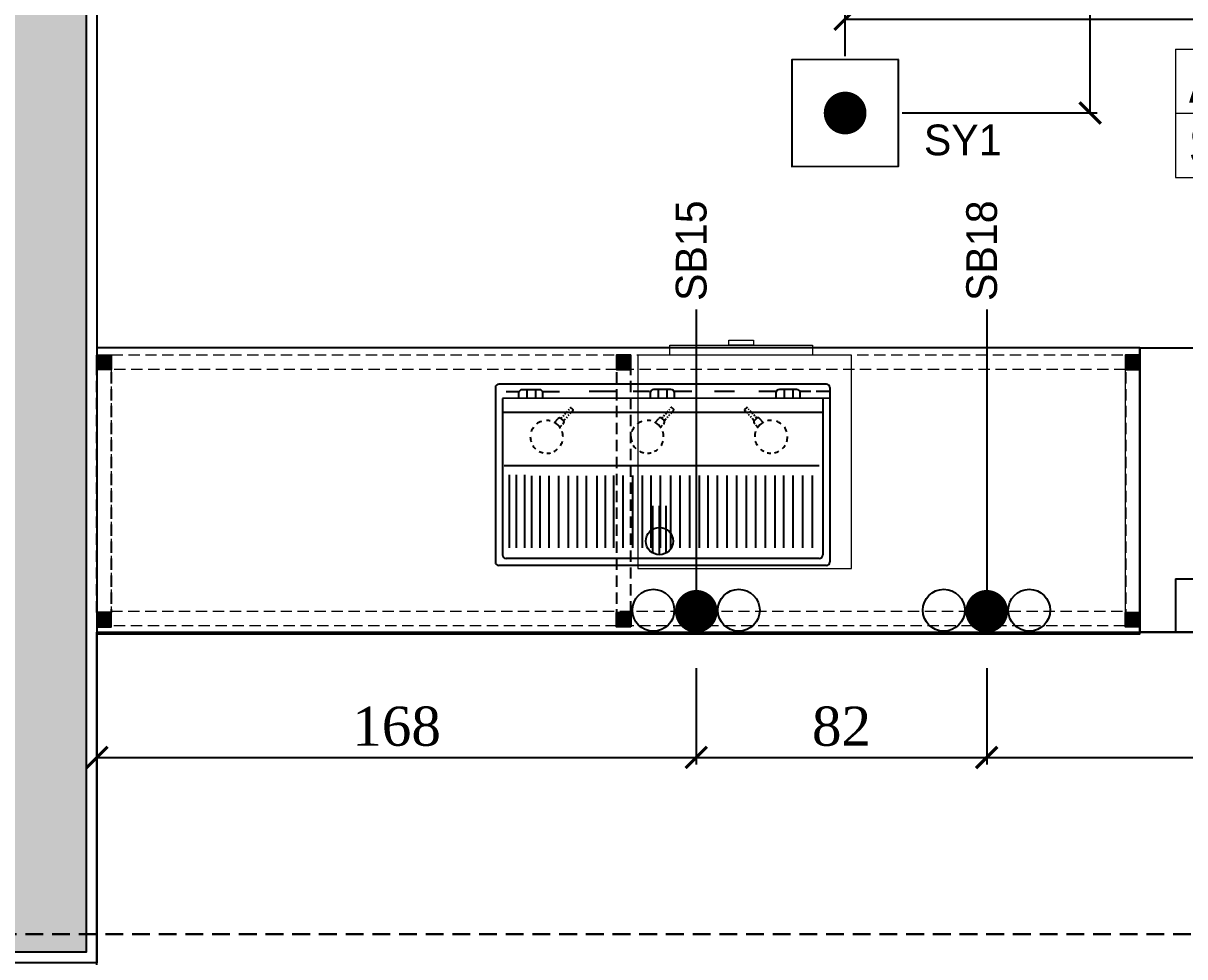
# Model space of a CAD drawing. Header units: millimetres. Extents: x 106699 to 122058, y 158555 to 162844.
# Drawn here: x 119455.1 to 119781.5, y 160280.4 to 160542.8 of the extents above; entities that cross this region are included whole.
import ezdxf
from ezdxf.enums import TextEntityAlignment as Align

# ---------------------------------------------------------------- set-up
doc = ezdxf.new("R2010")
doc.units = ezdxf.units.MM
for name, pattern in [('$0$4+1 daire_(K) TİP A - C BLOK$0$4+1 (K) 1$0$3+1 daire1$0$131121 243C_L00F00(plan)$0$HIDDEN2', [4.7625, 3.175, -1.5875]), ('11-021_3000-BLOK_K_ZEMIN_KAT_STR$0$HIDDEN2', [4.7625, 3.175, -1.5875]), ('DASHDOT', [25.4, 12.7, -6.35, 0, -6.35]), ('HIDDEN', [0.375, 0.25, -0.125])]:
    doc.linetypes.add(name, pattern=pattern)
for name, color, linetype in [('0-HSL-WLL', 253, 'Continuous'), ('300_Z4_STR_F03$0$2-SPS-RCN', 2, 'Continuous'), ('I-Eqpm-Move-N', 2, 'Continuous'), ('I-Powr-Wall-N', 2, 'Continuous'), ('S2000-002 Çizgi', 7, 'Continuous'), ('S2000-019 Su Tes İşaretler', 5, 'Continuous'), ('SIH', 4, 'Continuous'), ('SU', 152, 'Continuous'), ('wall', 4, 'Continuous')]:
    doc.layers.add(name, color=color, linetype=linetype)
for name, color, linetype, lineweight in [('300_Z4_STR_F03$0$AUDIT_D_220920114151-103', 251, 'Continuous', 5), ('AIT - Kitchen Equipment', 4, 'Continuous', 5), ('AIT-KITCHEN EQUIPMENT', 4, 'Continuous', 0), ('no3_paslanmaz gorunus on', 163, 'Continuous', 15), ('oda poz', 51, 'Continuous', 13)]:
    doc.layers.add(name, color=color, linetype=linetype, lineweight=lineweight)
doc.layers.add('area', color=200, linetype='Continuous', plot=False)
doc.styles.add('ARTUR', font='l_10646.ttf')
doc.styles.add('EC', font='ARIALN.TTF')
doc.styles.add('ROMANSTW', font='georgia.ttf')
doc.styles.get("Standard").update_dxf_attribs({"font": 'arial.ttf'})
doc.styles.add('TAKSİM', font='GOTHIC.TTF', dxfattribs={"height": 20})
doc.dimstyles.new('M1', dxfattribs={"dimtxt": 11, "dimasz": 6, "dimexe": 2, "dimexo": 16, "dimgap": 3, "dimtad": 1, "dimdec": 0, "dimzin": 12, "dimdsep": 46, "dimtxsty": 'ROMANSTW', "dimblk": 'ARCHTICK', "dimcen": 0.09, "dimclrd": 251, "dimclre": 251, "dimclrt": 1, "dimadec": 0, "dimazin": 0, "dimtfac": 1, "dimtdec": 0, "dimtix": 1, "dimtmove": 0, "dimatfit": 3, "dimldrblk": 'ARCHTICK', "dimfxl": 1, "dimtolj": 1, "dimtzin": 0, "dimarcsym": 0})

# ---------------------------------------------------------------- blocks, each defined once
blk = doc.blocks.new('COLUMN')
at = {"layer": '300_Z4_STR_F03$0$AUDIT_D_220920114151-103', "true_color": 0x303030}
h = blk.add_hatch(color=250, dxfattribs=at)
h.dxf.hatch_style = 1
h.paths.add_polyline_path([(104767.62, 177818.4), (104852.62, 177818.4), (104852.62, 177903.41), (104767.62, 177903.41)])
h.paths.add_polyline_path([(104052.62, 177903.41), (104052.62, 177818.41), (103967.62, 177818.41), (103967.62, 177903.41)])
edge = h.paths.add_edge_path()
edge.add_line((104052.62, 177498.41), (104052.62, 177438.41))
h.paths.add_polyline_path([(103967.62, 177498.41), (104052.62, 177498.41), (104052.62, 177438.41), (103967.62, 177438.41)])
h.paths.add_polyline_path([(104852.62, 177438.41), (104767.62, 177438.41), (104767.62, 177498.41), (104852.62, 177498.41)])
h.paths.add_polyline_path([(104852.62, 177018.41), (104767.62, 177018.41), (104767.62, 177103.41), (104852.62, 177103.41)])
h.paths.add_polyline_path([(103967.62, 176233.41), (103967.62, 176318.41), (104052.62, 176318.41), (104052.62, 176233.41)])
h.paths.add_polyline_path([(103967.62, 177103.41), (104052.62, 177103.41), (104052.62, 177018.41), (103967.62, 177018.41)])
blk = doc.blocks.new('*U24')
for p, q in [((-300, 0), (16.3, 0)), ((-300, 0), (-300, -120)), ((16.3, 0), (16.3, -120)), ((-300, -60), (16.3, -60)), ((-300, -120), (16.3, -120))]:
    blk.add_line(p, q)
at = {"style": 'EC'}
blk.add_text('m² ', height=35, dxfattribs=at).set_placement((-36.2, -50))
at = {"linetype": 'ByBlock', "insert": (25, -275), "char_height": 50, "attachment_point": 7, "style": 'ARTUR'}
blk.add_mtext('\\A1;', dxfattribs=at)
at = {"style": 'EC'}
for tag, p in [('ROOMNO', (-287.5, -50)), ('ROOMNAME', (-287.5, -107.5))]:
    blk.add_attdef(tag, p, '', height=35, dxfattribs=at)
blk.add_attdef('BRUT', text='', height=35, dxfattribs=at).set_placement((-36.2, -50), align=Align.RIGHT)
blk = doc.blocks.new('1 - POINT OF SALE - PLAN VIEW')
at = {"layer": 'AIT - Kitchen Equipment', "color": 8}
for p, q in [((107, 389), (259.4, 389)), ((107, 147.7), (107, 389)), ((259.4, 389), (259.4, 147.7)), ((285.4, 382.6), (285.4, 185.5)), ((621.9, 389), (291.7, 389)), ((596.5, 363.6), (317.1, 363.6)), ((628.3, 185.5), (628.3, 382.6)), ((310.8, 357.2), (310.8, 223.6)), ((426.8, 333.1), (497.9, 333.1)), ((443.3, 352.4), (443.3, 219.8)), ((481.4, 352.4), (481.4, 219.8)), ((602.9, 223.6), (602.9, 357.2)), ((426.8, 305.7), (497.9, 305.7)), ((317.1, 217.2), (596.5, 217.2)), ((285.4, 185.5), (285.4, 159.6)), ((621.9, 191.8), (291.7, 191.8)), ((628.3, 159.6), (628.3, 185.5)), ((259.4, 147.7), (107, 147.7)), ((291.7, 153.3), (621.9, 153.3)), ((355.2, 153.3), (348.7, 78.9)), ((564.9, 78.9), (558.4, 153.3)), ((564.9, 79), (348.7, 79)), ((361.4, 65.1), (552.3, 65.1))]:
    blk.add_line(p, q, dxfattribs=at)
blk.add_circle((462.3, 319.4), 38.1, dxfattribs=at)
for centre, radius, start, end in [((291.7, 382.6), 6.35, 90, 180), ((317.1, 357.2), 6.35, 90, 180), ((596.5, 357.2), 6.35, 0, 90), ((621.9, 382.6), 6.35, 360, 90), ((317.1, 223.6), 6.35, 180, 270), ((596.5, 223.6), 6.35, 270, 360), ((291.7, 185.5), 6.35, 90, 180), ((621.9, 185.5), 6.35, 0, 90), ((291.7, 159.6), 6.35, 180, 270), ((621.9, 159.6), 6.35, 270, 0), ((361.4, 77.8), 12.7, 175, 270), ((552.3, 77.8), 12.7, 270, 5)]:
    blk.add_arc(centre, radius, start, end, dxfattribs=at)
blk = doc.blocks.new('A$C5b66a317')
at = {"color": 4}
blk.add_line((65, 110), (80, 110), dxfattribs=at)
for points in [[(0, 0), (0, 120), (80, 120), (80, 0)], [(65, 10), (65, 110)], [(65, 10), (80, 10)], [(0, 0), (80, 0)]]:
    blk.add_lwpolyline(points, dxfattribs=at)
at = {"layer": 'S2000-002 Çizgi', "color": 8, "true_color": 0x7a7a7a, "xscale": 0.1000002334292748, "yscale": 0.1000002334292748, "zscale": 0.1000002334292748, "rotation": 89.94642514503302}
blk.add_blockref('1 - POINT OF SALE - PLAN VIEW', (56.28, 5.68), dxfattribs=at)
at = {"layer": 'S2000-002 Çizgi', "color": 8, "true_color": 0x7a7a7a, "insert": (70.52, 37.86, 0), "char_height": 4, "width": 105.5846, "attachment_point": 1, "rotation": 90.009}
blk.add_mtext('{\\fManrope Light|b0|i0|c0|p2;mini \\fManrope Light|b0|i0|c162|p2;product shelf}', dxfattribs=at)
blk = doc.blocks.new('power-220v-single')
at = {"layer": 'I-Powr-Wall-N'}
for p, q in [((-19, 33), (-19, -99.6)), ((0, 38.1), (0, -99.6)), ((19, 33), (19, -99.6))]:
    blk.add_line(p, q, dxfattribs=at)
blk.add_circle((0, 0), 38.1, dxfattribs=at)
blk = doc.blocks.new('#11 - ESPRESSO 3HEAD - PLAN VIEW')
at = {"layer": 'I-Eqpm-Move-N', "color": 1}
for p, q in [((-22909.8, -9619.5), (-22909.8, -9129.5)), ((-22899.8, -9119.5), (-21979.8, -9119.4)), ((-21969.8, -9619.4), (-21969.8, -9129.4)), ((-21969.8, -9619.4), (-21969.8, -9129.4)), ((-22889.8, -9589.5), (-22889.8, -9149.5)), ((-22879.8, -9139.5), (-22000.3, -9139.4)), ((-21989.8, -9589.4), (-21989.8, -9149.4)), ((-22879.8, -9399.4), (-21994.5, -9399.4)), ((-22889.8, -9549.5), (-21989.8, -9549.4)), ((-22909.8, -9589.5), (-21989.8, -9589.4)), ((-22826.6, -9589.5), (-22826.6, -9604)), ((-22806.2, -9589.5), (-22806.2, -9614)), ((-22781.1, -9614), (-22781.1, -9589.5)), ((-22758.1, -9604), (-22758.1, -9589.5)), ((-22472.9, -9589.6), (-22472.9, -9604.1)), ((-22452.6, -9589.6), (-22452.6, -9614.1)), ((-22427.5, -9614.1), (-22427.5, -9589.6)), ((-22404.5, -9604.1), (-22404.5, -9589.6)), ((-22103.6, -9589.2), (-22103.6, -9603.7)), ((-22083.2, -9589.2), (-22083.2, -9613.7)), ((-22058.2, -9613.7), (-22058.2, -9589.2)), ((-22035.2, -9603.7), (-22035.2, -9589.2)), ((-22816.6, -9614), (-22768.1, -9614)), ((-22462.9, -9614.1), (-22414.5, -9614.1)), ((-22093.6, -9613.7), (-22045.2, -9613.7)), ((-22899.8, -9629.5), (-21979.8, -9629.4))]:
    blk.add_line(p, q, dxfattribs=at)
at = {"layer": 'I-Eqpm-Move-N', "color": 254}
for p, q in [((-22860.6, -9169), (-22860.6, -9372.2)), ((-22833.4, -9169), (-22833.4, -9372.2)), ((-22806.3, -9169), (-22806.3, -9372.2)), ((-22780.4, -9169), (-22780.4, -9372.2)), ((-22755.7, -9169), (-22755.7, -9372.2)), ((-22728.5, -9169), (-22728.5, -9372.2)), ((-22701.4, -9169), (-22701.4, -9372.2)), ((-22675.5, -9169), (-22675.5, -9372.2)), ((-22648.3, -9169), (-22648.3, -9372.2)), ((-22621.2, -9169), (-22621.2, -9372.2)), ((-22594, -9169), (-22594, -9372.2)), ((-22568.1, -9169), (-22568.1, -9372.2)), ((-22543.4, -9169), (-22543.4, -9372.2)), ((-22516.3, -9169), (-22516.3, -9372.2)), ((-22489.1, -9169), (-22489.2, -9372.2)), ((-22463.2, -9169), (-22463.2, -9372.2)), ((-22433.6, -9169), (-22433.6, -9372.2)), ((-22407.7, -9169), (-22407.7, -9372.2)), ((-22383, -9169), (-22383, -9372.2)), ((-22355.9, -9169), (-22355.9, -9372.2)), ((-22328.7, -9169), (-22328.7, -9372.2)), ((-22302.8, -9169), (-22302.8, -9372.2)), ((-22279.4, -9169), (-22279.4, -9372.2)), ((-22255.9, -9169), (-22255.9, -9371.9)), ((-22226.3, -9169), (-22226.3, -9371.9)), ((-22200.3, -9169), (-22200.4, -9371.9)), ((-22175.7, -9169), (-22175.7, -9371.9)), ((-22148.5, -9169), (-22148.5, -9371.9)), ((-22121.4, -9169), (-22121.4, -9371.9)), ((-22095.5, -9169), (-22095.5, -9371.9)), ((-22072, -9169), (-22072, -9371.9)), ((-22052.4, -9169), (-22052.4, -9374.6)), ((-22028.9, -9169), (-22028.9, -9374.6)), ((-22009.3, -9169), (-22009.3, -9374.6)), ((-22722.2, -9521.6), (-22712, -9533.1)), ((-22707.3, -9508.4), (-22702, -9514.2)), ((-22704.9, -9533.5), (-22697.5, -9526.8)), ((-22699.4, -9517.1), (-22697.1, -9519.7)), ((-22697.1, -9526.4), (-22691.6, -9532.6)), ((-22444.2, -9526.4), (-22449.7, -9532.6)), ((-22441.9, -9517.1), (-22444.2, -9519.7)), ((-22436.4, -9533.5), (-22443.8, -9526.8)), ((-22434, -9508.4), (-22439.3, -9514.2)), ((-22419.1, -9521.6), (-22429.3, -9533.1)), ((-22161.4, -9526.1), (-22166.9, -9532.2)), ((-22159.1, -9516.8), (-22161.4, -9519.4)), ((-22153.6, -9533.1), (-22161.1, -9526.4)), ((-22151.2, -9508), (-22156.5, -9513.9)), ((-22136.3, -9521.3), (-22146.6, -9532.7)), ((-22704.5, -9533.1), (-22701, -9537.1)), ((-22698.6, -9539.8), (-22696, -9542.7)), ((-22693.6, -9545.4), (-22690.8, -9548.4)), ((-22689, -9535.4), (-22686.6, -9538.1)), ((-22688.4, -9551.1), (-22685.8, -9554)), ((-22683.9, -9541.2), (-22681.5, -9543.9)), ((-22683.4, -9556.7), (-22681, -9559.3)), ((-22678.8, -9546.8), (-22676.4, -9549.5)), ((-22678.6, -9562), (-22677.5, -9563.3)), ((-22676.1, -9563.3), (-22670.1, -9558)), ((-22674.1, -9552.1), (-22670, -9556.6)), ((-22467.2, -9552.1), (-22471.3, -9556.6)), ((-22465.2, -9563.3), (-22471.2, -9558)), ((-22462.5, -9546.8), (-22464.9, -9549.5)), ((-22462.7, -9562), (-22463.8, -9563.3)), ((-22457.9, -9556.7), (-22460.3, -9559.3)), ((-22457.4, -9541.2), (-22459.9, -9543.9)), ((-22452.9, -9551.1), (-22455.5, -9554)), ((-22452.3, -9535.4), (-22454.7, -9538.1)), ((-22447.7, -9545.4), (-22450.5, -9548.4)), ((-22442.7, -9539.8), (-22445.3, -9542.7)), ((-22436.8, -9533.1), (-22440.3, -9537.1)), ((-22184.5, -9551.7), (-22188.5, -9556.2)), ((-22182.5, -9563), (-22188.4, -9557.6)), ((-22179.7, -9546.4), (-22182.1, -9549.1)), ((-22179.9, -9561.6), (-22181.1, -9562.9)), ((-22175.1, -9556.3), (-22177.5, -9558.9)), ((-22174.7, -9540.8), (-22177.1, -9543.5)), ((-22170.1, -9550.7), (-22172.7, -9553.6)), ((-22169.5, -9535.1), (-22171.9, -9537.8)), ((-22165, -9545), (-22167.7, -9548)), ((-22160, -9539.4), (-22162.6, -9542.3)), ((-22154, -9532.8), (-22157.5, -9536.7)), ((-22909.8, -9608.5), (-22871.4, -9608.5)), ((-22856.3, -9608.5), (-22826.6, -9608.5)), ((-22759.2, -9608.5), (-22709.7, -9608.6)), ((-22641.5, -9608.9), (-22585.8, -9608.9)), ((-22521.8, -9608.4), (-22472, -9608.5)), ((-22403.1, -9608.5), (-22357.1, -9608.5)), ((-22310.2, -9608.5), (-22288.1, -9608.5)), ((-22288.7, -9608.5), (-22233, -9608.4)), ((-22149.6, -9608.2), (-22103.6, -9608.2)), ((-22117.5, -9608), (-22102.7, -9608)), ((-22036.1, -9608), (-22003, -9608)), ((-22014.1, -9608), (-21999.8, -9607.9))]:
    blk.add_line(p, q, dxfattribs=at)
at = {"layer": 'I-Eqpm-Move-N', "color": 1}
for centre, start, end in [((-22899.8, -9129.5), 90, 180), ((-21979.8, -9129.4), 0, 90), ((-22879.8, -9149.5), 90, 180), ((-21999.8, -9149.4), 0, 90), ((-22899.8, -9619.5), 180, 270), ((-22816.6, -9604), 180, 270), ((-22768.1, -9604), 270, 0), ((-22462.9, -9604.1), 180, 270), ((-22414.5, -9604.1), 270, 0), ((-22093.6, -9603.7), 180, 270), ((-22045.2, -9603.7), 270, 0), ((-21979.8, -9619.4), 270, 0)]:
    blk.add_arc(centre, 10, start, end, dxfattribs=at)
at = {"layer": 'I-Eqpm-Move-N', "color": 254}
for centre, radius, start, end in [((-22744.6, -9481.4), 46, 133.6501, 148.6762), ((-22744.6, -9481.4), 46, 102.1553, 117.7637), ((-22744.6, -9481.4), 46, 76.4057, 89.5918), ((-22744.6, -9481.4), 46, 49.1522, 63.6035), ((-22744.6, -9481.4), 46, 15.4264, 32.3494), ((-22396.7, -9481.4), 46, 147.6506, 164.5736), ((-22396.7, -9481.4), 46, 116.3965, 130.8478), ((-22396.7, -9481.4), 46, 90.4082, 103.5943), ((-22396.7, -9481.4), 46, 62.2363, 77.8447), ((-22396.7, -9481.4), 46, 31.3238, 46.3499), ((-22114, -9481), 46, 147.6506, 164.5736), ((-22114, -9481), 46, 116.3965, 130.8478), ((-22114, -9481), 46, 90.4082, 103.5943), ((-22114, -9481), 46, 62.2363, 77.8447), ((-22114, -9481), 46, 31.3238, 46.3499), ((-22744.6, -9481.4), 46, 162.2441, 180.7343), ((-22744.6, -9481.4), 46, 198.0245, 216.0549), ((-22744.6, -9481.4), 46, 341.0872, 359.9434), ((-22396.7, -9481.4), 46, 180.0566, 198.9128), ((-22396.7, -9481.4), 46, 323.9451, 341.9755), ((-22396.7, -9481.4), 46, 359.2657, 17.7559), ((-22114, -9481), 46, 180.0566, 198.9128), ((-22114, -9481), 46, 323.9451, 341.9755), ((-22114, -9481), 46, 359.2657, 17.7559), ((-22744.6, -9481.4), 46, 231.6193, 251.002), ((-22744.6, -9481.4), 46, 269.155, 282.7802), ((-22744.6, -9481.4), 46, 297.6311, 328.4212), ((-22700.8, -9523.1), 5, 311.9534, 41.9534), ((-22440.5, -9523.1), 5, 138.0466, 228.0466), ((-22396.7, -9481.4), 46, 211.5788, 242.3689), ((-22396.7, -9481.4), 46, 257.2198, 270.845), ((-22396.7, -9481.4), 46, 288.998, 308.3807), ((-22157.7, -9522.7), 5, 138.0466, 228.0466), ((-22114, -9481), 46, 211.5788, 242.3689), ((-22114, -9481), 46, 257.2198, 270.845), ((-22114, -9481), 46, 288.998, 308.3807), ((-22708.2, -9529.7), 5, 221.9534, 311.9534), ((-22670.8, -9557.2), 1, 311.9534, 41.9534), ((-22670.8, -9557.2), 1, 311.9534, 41.9534), ((-22470.5, -9557.2), 1, 138.0466, 228.0466), ((-22470.5, -9557.2), 1, 138.0466, 228.0466), ((-22433.1, -9529.7), 5, 228.0466, 318.0466), ((-22187.8, -9556.9), 1, 138.0466, 228.0466), ((-22187.8, -9556.9), 1, 138.0466, 228.0466), ((-22150.3, -9529.4), 5, 228.0466, 318.0466), ((-22676.7, -9562.6), 1, 221.9534, 311.9534), ((-22464.6, -9562.6), 1, 228.0466, 318.0466), ((-22181.8, -9562.2), 1, 228.0466, 318.0466)]:
    blk.add_arc(centre, radius, start, end, dxfattribs=at)
at = {"layer": 'I-Powr-Wall-N', "rotation": 359.9999999999999}
blk.add_blockref('power-220v-single', (-22431, -9188.1), dxfattribs=at)
blk = doc.blocks.new('A$Ce6916c44')
at = {"layer": 'no3_paslanmaz gorunus on'}
for points in [[(9, 62.8), (49, 62.8), (49, 60), (9, 60)], [(25.5, 64.2), (32.5, 64.2), (32.5, 62.8), (25.5, 62.8)], [(60, 60), (0, 60), (0, 0), (60, 0)]]:
    blk.add_lwpolyline(points, close=True, dxfattribs=at)
blk = doc.blocks.new('A$C7E7D3E18')
at = {"layer": 'SIH', "linetype": 'Continuous', "const_width": 6}
blk.add_lwpolyline([(3, 6, 1), (9, 6, 1)], format="xyb", close=True, dxfattribs=at)
blk = doc.blocks.new('A$C6E87713E')
at = {"layer": 'S2000-019 Su Tes İşaretler'}
for centre in [(5.89, 6.3), (29.89, 6.3)]:
    blk.add_circle(centre, 5.89, dxfattribs=at)
blk.add_blockref('A$C7E7D3E18', (11.95, 0))
blk = doc.blocks.new('_ArchTick')
at = {"color": 0, "linetype": 'ByBlock', "const_width": 0.15}
blk.add_lwpolyline([(-0.5, -0.5), (0.5, 0.5)], dxfattribs=at)
blk = doc.blocks.new('*D266')
at = {"layer": 'Defpoints', "color": 0, "transparency": 16777216}
for p in [(119644.2, 160377.5), (119475.81, 160371.16), (119644.2, 160336.43)]:
    blk.add_point(p, dxfattribs=at)
at = {"layer": 'S2000-002 Çizgi', "color": 251, "lineweight": -2, "transparency": 16777216}
for p, q in [((119644.2, 160361.5), (119644.2, 160334.43)), ((119475.81, 160355.16), (119475.81, 160334.43)), ((119475.81, 160336.43), (119644.2, 160336.43))]:
    blk.add_line(p, q, dxfattribs=at)
at = {"layer": 'S2000-002 Çizgi', "color": 251, "lineweight": -2, "transparency": 16777216, "xscale": 6, "yscale": 6, "zscale": 6, "rotation": 180}
blk.add_blockref('_ArchTick', (119475.81, 160336.43), dxfattribs=at)
at = {"layer": 'S2000-002 Çizgi', "color": 251, "lineweight": -2, "transparency": 16777216, "xscale": 6, "yscale": 6, "zscale": 6}
blk.add_blockref('_ArchTick', (119644.2, 160336.43), dxfattribs=at)
at = {"layer": 'S2000-002 Çizgi', "color": 1, "true_color": 0xff0000, "transparency": 16777216, "insert": (119560, 160345.13), "char_height": 11, "attachment_point": 5, "style": 'ROMANSTW'}
blk.add_mtext('\\A1;168', dxfattribs=at)
blk = doc.blocks.new('*D267')
at = {"layer": 'Defpoints', "color": 0, "transparency": 16777216}
for p in [(119644.2, 160377.5), (119725.81, 160377.5), (119725.81, 160336.43)]:
    blk.add_point(p, dxfattribs=at)
at = {"layer": 'S2000-002 Çizgi', "color": 251, "lineweight": -2, "transparency": 16777216}
for p, q in [((119644.2, 160361.5), (119644.2, 160334.43)), ((119725.81, 160361.5), (119725.81, 160334.43)), ((119644.2, 160336.43), (119725.81, 160336.43))]:
    blk.add_line(p, q, dxfattribs=at)
at = {"layer": 'S2000-002 Çizgi', "color": 251, "lineweight": -2, "transparency": 16777216, "xscale": 6, "yscale": 6, "zscale": 6, "rotation": 180}
blk.add_blockref('_ArchTick', (119644.2, 160336.43), dxfattribs=at)
at = {"layer": 'S2000-002 Çizgi', "color": 251, "lineweight": -2, "transparency": 16777216, "xscale": 6, "yscale": 6, "zscale": 6}
blk.add_blockref('_ArchTick', (119725.81, 160336.43), dxfattribs=at)
at = {"layer": 'S2000-002 Çizgi', "color": 1, "true_color": 0xff0000, "transparency": 16777216, "insert": (119685.01, 160345.13), "char_height": 11, "attachment_point": 5, "style": 'ROMANSTW'}
blk.add_mtext('\\A1;82', dxfattribs=at)
blk = doc.blocks.new('*D268')
at = {"layer": 'Defpoints', "color": 0, "transparency": 16777216}
for p in [(120006.62, 160411.57), (119725.81, 160377.5), (120006.62, 160336.43)]:
    blk.add_point(p, dxfattribs=at)
at = {"layer": 'S2000-002 Çizgi', "color": 251, "lineweight": -2, "transparency": 16777216}
for p, q in [((120006.62, 160395.57), (120006.62, 160334.43)), ((119725.81, 160361.5), (119725.81, 160334.43)), ((119725.81, 160336.43), (120006.62, 160336.43))]:
    blk.add_line(p, q, dxfattribs=at)
at = {"layer": 'S2000-002 Çizgi', "color": 251, "lineweight": -2, "transparency": 16777216, "xscale": 6, "yscale": 6, "zscale": 6, "rotation": 180}
blk.add_blockref('_ArchTick', (119725.81, 160336.43), dxfattribs=at)
at = {"layer": 'S2000-002 Çizgi', "color": 251, "lineweight": -2, "transparency": 16777216, "xscale": 6, "yscale": 6, "zscale": 6}
blk.add_blockref('_ArchTick', (120006.62, 160336.43), dxfattribs=at)
at = {"layer": 'S2000-002 Çizgi', "color": 1, "true_color": 0xff0000, "transparency": 16777216, "insert": (119866.22, 160345.13), "char_height": 11, "attachment_point": 5, "style": 'ROMANSTW'}
blk.add_mtext('\\A1;281', dxfattribs=at)
blk = doc.blocks.new('*D278')
at = {"layer": 'Defpoints', "color": 0, "transparency": 16777216}
for p in [(119745.6, 160651.28, 0), (119754.87, 160651.28), (119686.03, 160517.57)]:
    blk.add_point(p, dxfattribs=at)
at = {"layer": 'S2000-002 Çizgi', "color": 251, "lineweight": -2, "transparency": 16777216}
for p, q in [((119754.87, 160517.57), (119754.87, 160651.28)), ((119761.6, 160651.28), (119756.87, 160651.28)), ((119702.03, 160517.57), (119756.87, 160517.57))]:
    blk.add_line(p, q, dxfattribs=at)
at = {"layer": 'S2000-002 Çizgi', "color": 251, "lineweight": -2, "transparency": 16777216, "xscale": 6, "yscale": 6, "zscale": 6}
for p, rotation in [((119754.87, 160651.28), 90), ((119754.87, 160517.57), 270)]:
    blk.add_blockref('_ArchTick', p, dxfattribs=dict(at, rotation=rotation))
at = {"layer": 'S2000-002 Çizgi', "color": 1, "true_color": 0xff0000, "transparency": 16777216, "insert": (119744.98, 160584.42), "char_height": 11, "attachment_point": 5, "rotation": 90, "style": 'ROMANSTW'}
blk.add_mtext('\\A1;134', dxfattribs=at)
blk = doc.blocks.new('*D279')
at = {"layer": 'Defpoints', "color": 0, "transparency": 16777216}
for p in [(119849.62, 160566.58), (119849.62, 160543.94), (119686.03, 160517.57)]:
    blk.add_point(p, dxfattribs=at)
at = {"layer": 'S2000-002 Çizgi', "color": 251, "lineweight": -2, "transparency": 16777216}
for p, q in [((119849.62, 160550.58), (119849.62, 160541.94)), ((119686.03, 160533.57), (119686.03, 160545.94)), ((119686.03, 160543.94), (119849.62, 160543.94))]:
    blk.add_line(p, q, dxfattribs=at)
at = {"layer": 'S2000-002 Çizgi', "color": 251, "lineweight": -2, "transparency": 16777216, "xscale": 6, "yscale": 6, "zscale": 6, "rotation": 180}
blk.add_blockref('_ArchTick', (119686.03, 160543.94), dxfattribs=at)
at = {"layer": 'S2000-002 Çizgi', "color": 251, "lineweight": -2, "transparency": 16777216, "xscale": 6, "yscale": 6, "zscale": 6}
blk.add_blockref('_ArchTick', (119849.62, 160543.94), dxfattribs=at)
at = {"layer": 'S2000-002 Çizgi', "color": 1, "true_color": 0xff0000, "transparency": 16777216, "insert": (119767.82, 160553.89), "char_height": 11, "attachment_point": 5, "style": 'ROMANSTW'}
blk.add_mtext('\\A1;164', dxfattribs=at)

msp = doc.modelspace()

# ---------------------------------------------------------------- hatches: boundary and pattern name
h = msp.add_hatch(color=4)
h.dxf.hatch_style = 1
h.paths.add_polyline_path([(119475.81, 160445.5), (119479.81, 160445.5), (119479.81, 160449.5), (119475.81, 160449.5)])
h = msp.add_hatch(color=4)
h.dxf.hatch_style = 1
h.paths.add_polyline_path([(119625.81, 160445.5), (119621.81, 160445.5), (119621.81, 160449.5), (119625.81, 160449.5)])
h = msp.add_hatch(color=4)
h.dxf.hatch_style = 1
h.paths.add_polyline_path([(119768.81, 160445.5), (119764.81, 160445.5), (119764.81, 160449.5), (119768.81, 160449.5)])
h = msp.add_hatch(color=4)
h.dxf.hatch_style = 1
h.paths.add_polyline_path([(119475.81, 160377.16), (119479.81, 160377.16), (119479.81, 160373.16), (119475.81, 160373.16)])
h = msp.add_hatch(color=4)
h.dxf.hatch_style = 1
h.paths.add_polyline_path([(119625.81, 160377.16), (119621.81, 160377.16), (119621.81, 160373.16), (119625.81, 160373.16)])
h = msp.add_hatch(color=4)
h.dxf.hatch_style = 1
h.paths.add_polyline_path([(119768.81, 160377.16), (119764.81, 160377.16), (119764.81, 160373.16), (119768.81, 160373.16)])
at = {"layer": '0-HSL-WLL', "true_color": 0x7a7a7a}
h = msp.add_hatch(color=8, dxfattribs=at)
h.dxf.hatch_style = 1
h.paths.add_polyline_path([(119472.81, 160910.9), (119447.81, 160910.9), (119447.81, 160654.78), (119472.8, 160654.78), (119472.8, 160674.78), (119472.8, 160674.78), (119472.8, 160654.78), (120726.19, 160654.78), (120726.19, 160127.9), (121089.55, 160127.9), (121089.55, 160147.9), (120746.19, 160147.9), (120746.19, 160674.78), (119472.8, 160674.78), (119472.8, 160654.82), (119472.8, 160654.78), (119472.8, 160674.78)])
h.paths.add_polyline_path([(119472.81, 160569.78), (119447.81, 160569.78), (119447.81, 160351.53), (119447.81, 160281.65), (119472.81, 160281.65)], flags=17)
h.paths.add_polyline_path([(121032.82, 159769.78), (121032.82, 159789.78), (120332.82, 159789.78), (120332.82, 159769.78)])
h.paths.add_polyline_path([(119912.82, 159789.78), (119912.82, 159769.78), (120247.82, 159769.78), (120247.82, 159789.78)])
h.paths.add_polyline_path([(119852.82, 159769.78), (119852.82, 159789.78), (119532.82, 159789.78), (119532.82, 159769.78)])

# ---------------------------------------------------------------- linework, layer by layer
at = {"color": 4, "linetype": '$0$4+1 daire_(K) TİP A - C BLOK$0$4+1 (K) 1$0$3+1 daire1$0$131121 243C_L00F00(plan)$0$HIDDEN2'}
for points in [[(119475.81, 160449.5), (119479.81, 160449.5), (119479.81, 160377.16), (119475.81, 160377.16)], [(119625.81, 160449.5), (119621.81, 160449.5), (119621.81, 160377.16), (119625.81, 160377.16)], [(119768.81, 160449.5), (119764.81, 160449.5), (119764.81, 160377.16), (119768.81, 160377.16)]]:
    msp.add_lwpolyline(points, close=True, dxfattribs=at)
at = {"color": 4}
for points in [[(119475.81, 160449.5), (119479.81, 160449.5), (119479.81, 160445.5), (119475.81, 160445.5)], [(119625.81, 160449.5), (119621.81, 160449.5), (119621.81, 160445.5), (119625.81, 160445.5)], [(119768.81, 160449.5), (119764.81, 160449.5), (119764.81, 160445.5), (119768.81, 160445.5)], [(119475.81, 160373.16), (119479.81, 160373.16), (119479.81, 160377.16), (119475.81, 160377.16)], [(119625.81, 160373.16), (119621.81, 160373.16), (119621.81, 160377.16), (119625.81, 160377.16)], [(119768.81, 160373.16), (119764.81, 160373.16), (119764.81, 160377.16), (119768.81, 160377.16)]]:
    msp.add_lwpolyline(points, close=True, dxfattribs=at)
at = {"layer": '300_Z4_STR_F03$0$2-SPS-RCN'}
for points in [[(119475.81, 160569.78), (119475.81, 160278.65), (119444.81, 160278.65), (119444.81, 160351.53), (119444.81, 160913.9), (119475.81, 160913.9), (119475.81, 160674.78)], [(119472.81, 160569.78), (119472.81, 160281.65), (119447.81, 160281.65), (119447.81, 160351.53), (119447.81, 160910.9), (119472.81, 160910.9), (119472.8, 160654.82)]]:
    msp.add_lwpolyline(points, dxfattribs=at)
at = {"layer": '300_Z4_STR_F03$0$AUDIT_D_220920114151-103', "color": 214, "linetype": 'HIDDEN', "lineweight": 30, "ltscale": 20, "true_color": 0xae1ea2}
msp.add_line((120773.19, 160286.74), (119056.41, 160286.74), dxfattribs=at)
at = {"layer": 'AIT-KITCHEN EQUIPMENT', "linetype": '11-021_3000-BLOK_K_ZEMIN_KAT_STR$0$HIDDEN2'}
for points in [[(119475.81, 160373.5), (119768.81, 160373.5), (119768.81, 160449.5), (119475.81, 160449.5)], [(119479.81, 160377.5), (119764.81, 160377.5), (119764.81, 160445.5), (119479.81, 160445.5)]]:
    msp.add_lwpolyline(points, close=True, dxfattribs=at)
at = {"layer": 'area'}
for points in [[(120396.02, 159989.58), (120396.02, 160441.58), (120326.02, 160441.58), (120326.02, 160566.58), (120244.62, 160566.58), (120244.62, 160651.58), (119916.02, 160651.58), (119916.02, 160566.58), (119849.62, 160566.58), (119849.62, 160651.58), (119536.02, 160651.58), (119536.02, 160566.58), (119475.81, 160566.58), (119475.81, 160371.6), (120130.81, 160371.58), (120130.81, 159857.99), (120140.81, 159857.98), (120140.81, 159792.98), (120244.62, 159792.98), (120244.62, 159857.98), (120326.02, 159857.97), (120326.02, 159977.98), (120396.02, 159977.98)], [(119475.84, 159857.78), (119475.81, 160371.6), (120130.81, 160371.6), (120130.81, 160057.26), (120130.81, 160057.26), (120130.81, 159989.58), (120130.81, 159989.58), (120130.81, 159857.98), (120130.81, 159857.98), (120130.81, 159792.98), (119944.02, 159792.98), (119944.02, 159907.98), (119934.02, 159907.98), (119934.02, 159857.98), (119846.62, 159857.98), (119846.62, 159907.98), (119836.62, 159907.98), (119836.62, 159792.98), (119536.02, 159792.98), (119535.78, 159857.99), (119475.84, 159857.78)]]:
    msp.add_lwpolyline(points, dxfattribs=at)
at = {"layer": 'S2000-002 Çizgi', "color": 8, "true_color": 0x7a7a7a}
msp.add_lwpolyline([(119701.02, 160532.58), (119671.02, 160532.55), (119671.04, 160502.55), (119701.04, 160502.58)], close=True, dxfattribs=at)
at = {"layer": 'S2000-002 Çizgi'}
msp.add_lwpolyline([(119768.81, 160451.6), (119475.81, 160451.6), (119475.81, 160371.16), (119768.81, 160371.16)], close=True, dxfattribs=at)
at = {"layer": 'SU'}
for p, q in [((119644.2, 160462.38), (119644.2, 160377.5)), ((119725.81, 160462.38), (119725.81, 160377.5))]:
    msp.add_line(p, q, dxfattribs=at)

# ---------------------------------------------------------------- block references
for name, p, rotation in [('COLUMN', (297351.22, 55802.16), 90), ('A$C5b66a317', (119768.81, 160451.6), 270)]:
    msp.add_blockref(name, p, dxfattribs=dict(rotation=rotation))
at = {"extrusion": (0, 0, -1), "zscale": -1, "rotation": 224.9464251450316}
msp.add_blockref('A$C7E7D3E18', (-119686.02, 160526.05), dxfattribs=at)
at = {"xscale": 0.1000002334292725, "yscale": 0.1000002334292725, "zscale": 0.1000002334292725, "rotation": 179.99813030759}
msp.add_blockref('#11 - ESPRESSO 3HEAD - PLAN VIEW', (117390.73, 159478.49), dxfattribs=at)
at = {"layer": 'oda poz', "xscale": 0.3000000000000001, "yscale": 0.3000000000000001, "zscale": 0.3000000000000001}
msp.add_blockref('*U24', (119868.88, 160535.48), dxfattribs=at).add_auto_attribs({'ROOMNO': 'Area :', 'ROOMNAME': 'Service', 'BRUT': '36.0'})
at = {"layer": 'S2000-002 Çizgi'}
msp.add_blockref('A$Ce6916c44', (119627.81, 160389.5), dxfattribs=at)
at = {"layer": 'wall', "color": 0, "linetype": 'DASHDOT'}
for p in [(119626.25, 160371.5), (119707.86, 160371.5)]:
    msp.add_blockref('A$C6E87713E', p, dxfattribs=at)

# ---------------------------------------------------------------- texts
at = {"layer": 'SU', "style": 'TAKSİM'}
for s, rotation, p in [('SY1', 0.0536, (119708.16, 160505.68)), ('SB15', 90, (119647.08, 160464.73)), ('SB18', 90, (119728.69, 160464.73))]:
    msp.add_text(s, height=8.64, rotation=rotation, dxfattribs=at).set_placement(p)

# ---------------------------------------------------------------- dimensions: what is measured, and where the dimension line sits
at = {"layer": 'S2000-002 Çizgi'}
dim = msp.add_linear_dim(base=(119754.87, 160651.28), p1=(119686.03, 160517.57), p2=(119745.6, 160651.28, 0), angle=90, dimstyle='M1', dxfattribs=at)
dim.commit()
dim.dimension.update_dxf_attribs({"geometry": '*D278', "text_midpoint": (119744.98, 160584.42)})
for base, p1, p2, picture, middle in [((119849.62, 160543.94), (119686.03, 160517.57), (119849.62, 160566.58), '*D279', (119767.82, 160553.89)), ((119644.2, 160336.43), (119475.81, 160371.16), (119644.2, 160377.5), '*D266', (119560, 160345.13))]:
    dim = msp.add_linear_dim(base=base, p1=p1, p2=p2, dimstyle='M1', dxfattribs=at)
    dim.commit()
    dim.dimension.update_dxf_attribs({"geometry": picture, "text_midpoint": middle})
for base, p1, p2, picture, middle in [((120006.62, 160336.43), (119725.81, 160377.5), (120006.62, 160411.57), '*D268', (119866.22, 160345.13)), ((119725.81, 160336.43), (119644.2, 160377.5), (119725.81, 160377.5), '*D267', (119685.01, 160345.13))]:
    dim = msp.add_linear_dim(base=base, p1=p1, p2=p2, dimstyle='M1', override={"dimtmove": 1}, dxfattribs=at)
    dim.commit()
    dim.dimension.update_dxf_attribs({"geometry": picture, "text_midpoint": middle})

doc.saveas('drawing.dxf')
